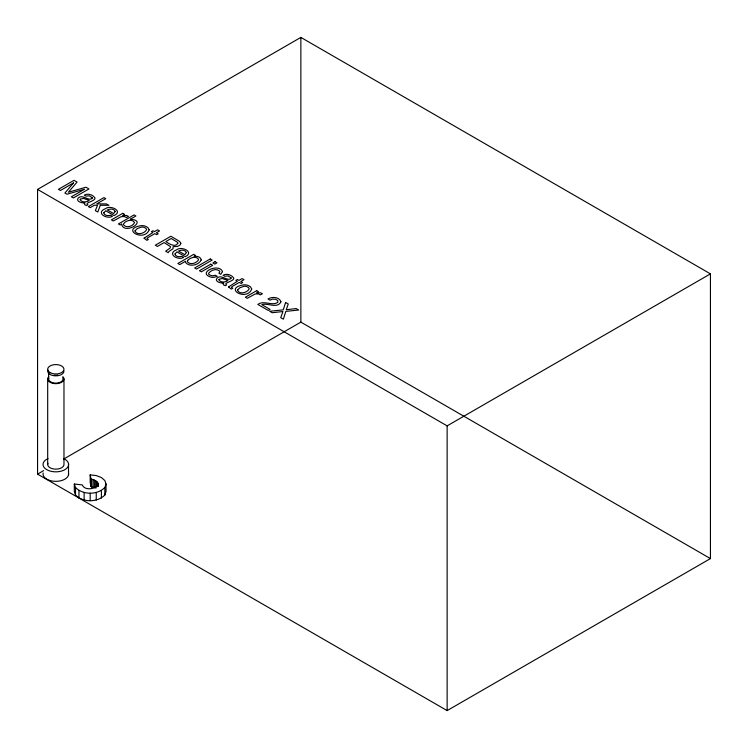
<?xml version="1.0" encoding="UTF-8"?>
<svg xmlns="http://www.w3.org/2000/svg" width="748" height="748" viewBox="0 0 748 748"><rect width="100%" height="100%" fill="white"/><g stroke="black" fill="none" stroke-linecap="round" stroke-linejoin="round"><path stroke-width="1.12" d="M94.613 480.188C105.487 486.331 85.365 493.25 82.345 484.928L74.314 484.021L74.314 491.558L75.52 495.064C83.056 502.637 97.305 502.637 104.832 495.064L106.038 491.558L106.038 484.021L104.832 480.525L101.391 477.551L96.249 475.569L90.181 474.868L90.181 482.404L90.985 486.49L91.733 487.041L94.613 487.724L94.613 480.188L90.985 478.954L90.181 474.868M104.832 495.064L104.832 487.528L106.038 484.021M74.314 484.021L75.52 487.528C83.056 495.101 97.305 495.101 104.832 487.528M37.568 189.412L300.864 37.4L710.432 273.861L710.432 558.588L447.136 710.6L37.568 474.139L37.568 189.412L447.136 425.874L710.432 273.861M37.568 474.139L43.618 470.642M63.795 458.992L300.864 322.126L710.432 558.588M447.136 425.874L447.136 710.6M300.864 37.4L300.864 322.126M101.391 490.501L101.391 498.037M98.166 484.021L98.166 486.181M98.016 483.124L98.016 486.359M97.558 482.264L97.558 486.565M96.819 481.469L96.819 486.845M96.249 492.483L96.249 500.019M95.828 480.768L95.828 488.304M93.238 479.767L93.238 487.303M91.733 479.505L91.733 487.041M90.985 478.954L90.985 486.49M90.181 493.184L90.181 500.721M84.113 492.483L84.113 500.019M78.961 490.501L78.961 498.037M75.52 487.528L75.52 495.064M68.517 463.498L68.517 474.924M63.973 378.956L63.973 464.461A8.144 4.703 0 0 1 59.896 468.529L57.933 468.996A8.144 4.703 0 0 1 47.956 463.236M48.62 372.429L48.62 379.105M47.685 378.956L47.685 464.461M62.729 377.74A7.209 4.161 0 0 1 59.644 382.49A7.209 4.161 0 0 1 50.901 382.004L49.705 381.162A7.209 4.161 0 0 1 48.798 378.021M68.517 472.998A12.8 7.387 0 0 1 55.82 481.347A12.8 7.387 0 0 1 43.141 472.988M57.933 375.15A7.209 4.161 0 0 1 54.202 375.225M63.617 458.599A12.8 7.387 0 0 1 65.254 469.454A12.8 7.387 0 0 1 46.385 469.445A12.8 7.387 0 0 1 48.04 458.589M62.879 376.609A8.144 4.703 0 0 1 59.896 383.032L57.933 383.5A8.144 4.703 0 0 1 49.368 381.826A8.144 4.703 0 0 1 48.77 376.609M63.963 371.017A8.144 4.703 0 0 1 55.025 375.851A8.144 4.703 0 0 1 47.891 370.101M222.511 271.618L220.744 274.31L218.893 273.235L219.865 271.786L219.594 271.028C216.406 268.121 210.973 270.065 208.72 273.207A3.31 1.907 0 0 0 209.169 274.731L212.423 275.862L215.377 275.264L217.229 276.339L214.713 277.143A5.507 3.179 0 0 1 211.198 277.199C196.415 272.917 219.099 262.604 222.511 271.618M144.093 238.173L146.851 240.342L148.356 239.472L147.029 238.612L147.421 237.92L154.836 233.647L156.65 234.694L158.202 233.787L156.388 232.74L159.558 230.917L157.632 229.804L154.462 231.628L152.929 230.739L151.367 231.646L152.901 232.535L144.093 238.173M228.551 286.933L231.319 289.111L232.824 288.242L231.497 287.382L231.889 286.69L239.304 282.407L241.108 283.455L242.67 282.557L240.856 281.51L244.026 279.677L242.1 278.565L238.93 280.397L237.387 279.509L235.835 280.406L237.368 281.295L228.551 286.933M103.794 212.834C104.14 215.686 108.31 215.994 110.536 215.265L112.406 216.35C106.627 219.678 95.23 212.582 105.496 208.664C110.433 204.606 123.607 211.188 114.07 215.574L105.758 210.768L103.794 212.834M174.995 253.946C175.331 256.788 179.501 257.097 181.727 256.368L183.606 257.452C177.818 260.781 166.421 253.684 176.687 249.767C181.624 245.709 194.798 252.291 185.27 256.676L176.949 251.87L174.995 253.946M92.322 197.809L92.266 198.435C88.077 201.474 82.635 193.732 78.166 198.052C75.464 201.623 82.43 203.288 84.982 202.886L84.262 203.69L85.001 204.915L86.506 205.569L87.909 204.746C83.804 202.83 94.753 201.352 95.024 198.379L94.921 197.818C92.687 194.611 87.797 193.087 84.29 195.116L86.067 196.144L89.293 195.78L92.322 197.809M231.095 277.919L231.038 278.555C226.85 281.594 221.408 273.843 216.939 278.172C214.227 281.744 221.202 283.408 223.755 283.006L223.035 283.801L223.774 285.035L225.279 285.68L226.681 284.866C222.577 282.95 233.526 281.472 233.797 278.499L233.694 277.938C231.459 274.731 226.569 273.207 223.063 275.236L224.839 276.264L228.065 275.9L231.095 277.919M135.07 230.73L135.005 231.3C137.408 235.583 144.794 233.432 146.617 229.664L146.01 228.411L144.299 227.401A3.675 2.122 0 0 0 141.316 227.13L137.305 228.523L135.07 230.73M237.649 289.953L237.574 290.514C239.977 294.806 247.364 292.655 249.187 288.878L248.588 287.625L246.868 286.624A3.675 2.122 0 0 0 243.885 286.344L239.874 287.746L237.649 289.953M180.857 243.296L180.109 244.989L177.594 246.429L173.097 246.662L173.059 248.682L168.861 251.543L168.235 252.693L165.645 251.197L170.189 247.99L170.497 246.616L164.093 242.586L157.407 246.438L155.304 245.222L170.871 236.237L179.576 241.408L180.857 243.296M134.565 222.53C133.097 226.326 126.178 228.542 123.457 224.765L123.42 224.073C125.318 220.529 132.274 218.491 134.565 222.53M121.644 224.119C123.729 235.639 149.011 220.417 130.264 219.248L135.912 215.985L134.06 214.919L118.427 223.942L120.194 224.952L121.644 224.119M149.161 229.879C143.915 242.604 120.241 228.86 141.316 225.625A6.629 3.824 0 0 1 145.645 226.289L147.88 227.551L149.161 229.879M251.73 289.102C246.494 301.827 222.811 288.074 243.885 284.838A6.629 3.824 0 0 1 248.214 285.502L250.449 286.774L251.73 289.102M80.242 199.258L80.13 199.838C82.074 202.643 86.665 202.428 89.162 200.371L83.299 198.332L80.242 199.258M219.014 279.378L218.902 279.958C220.847 282.763 225.438 282.548 227.934 280.491L222.072 278.452L219.014 279.378M115.22 211.497L113.631 213.563L107.319 209.926C109.713 208.692 114.089 208.496 115.22 211.497M186.411 252.6L184.821 254.666L178.52 251.029C180.904 249.795 185.28 249.598 186.411 252.6M177.893 243.175C175.322 247.981 168.758 243.624 165.85 241.567L171.17 238.5L177.211 242.081L177.893 243.175M280.958 301.809C277.349 309.055 267.709 302.65 261.772 304.614L270.065 309.401L268.261 310.439L257.836 304.427C264.007 299.892 271.879 306.371 277.817 302.342L277.789 300.603L275.797 299.331L272.599 299.088L269.944 300.107L268.008 298.985C271.889 296.451 279.415 296.844 280.958 301.809M201.193 260.005C198.753 265.213 189.478 267.317 185.616 262.52L185.579 261.23L179.782 264.586L177.865 263.483L193.695 254.339L195.555 255.414L194.05 256.284C196.696 256.04 200.969 256.723 201.193 260.005M285.605 302.473L283.24 309.868L269.682 311.262L272.225 312.729L282.94 311.523L280.734 317.648L283.352 319.153L285.858 311.383L298.676 310.018L296.161 308.569L286.26 309.728L288.242 303.997L285.605 302.473M100.307 205.27L97.792 212.021L95.351 210.618L97.539 205.261L94.472 205.186L90.209 207.645L88.376 206.588L103.953 197.594L105.786 198.659L96.744 203.877L106.459 203.914L108.899 205.326L100.307 205.27M187.664 260.398L187.393 261.763C190.179 265.353 196.462 263.305 198.501 259.893L198.482 259.201C195.854 255.601 190.216 257.686 187.664 260.398M73.556 182.867L64.898 193.031L66.983 194.237L84.561 189.216L71.387 196.78L73.388 197.93L88.965 188.945L85.973 187.215L68.367 192.255L77.053 182.073L74.033 180.324L58.466 189.319L60.476 190.478L73.556 182.867M122.756 213.33L111.405 219.884L113.313 220.978L121.176 216.668L124.392 216.565L126.468 217.556L128.478 216.396L126.646 215.518L122.607 215.508L124.57 214.367L122.756 213.33M210.244 258.967L194.667 267.952L196.584 269.056L212.152 260.061L210.244 258.967M210.74 264.184L199.445 270.711L201.38 271.833L212.684 265.306L210.74 264.184M215.013 261.716L212.853 262.969L214.788 264.081L216.957 262.838L215.013 261.716M256.704 290.663L245.353 297.218L247.261 298.312L255.124 294.001L258.341 293.899L260.416 294.899L262.426 293.73L260.594 292.851L256.555 292.842L258.518 291.711L256.704 290.663M50.256 372.7A8.144 4.703 0 0 0 63.758 370.344A8.144 4.703 0 0 0 53.463 364.772A8.144 4.703 0 0 0 50.256 372.7"/></g></svg>
